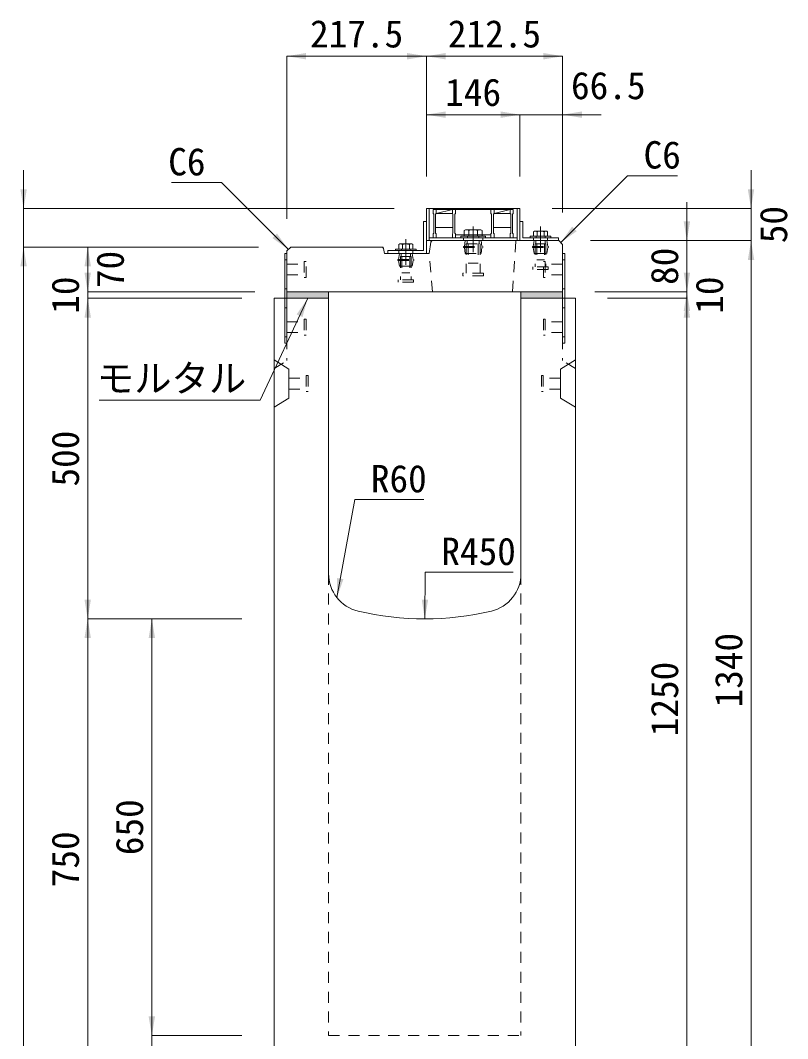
# Model space of a CAD drawing. Units: millimetres at full size. Extents: x -1934 to 78146, y -143454 to -112471.
# Drawn here: x 18268 to 19464, y -138387 to -136798 of the extents above; entities that cross this region are included whole.
import ezdxf
from ezdxf.enums import TextEntityAlignment as Align

# ---------------------------------------------------------------- set-up
doc = ezdxf.new("R2010")
doc.units = ezdxf.units.MM
doc.header["$LTSCALE"] = 23
for name, pattern in [('CHAIN', [18.5, 12, -1.5, 3.5, -1.5]), ('USER2', [1.35, 0.75, -0.6]), ('USER3', [1.35, 0.75, -0.6])]:
    doc.linetypes.add(name, pattern=pattern)
for name, color, linetype, lineweight in [('インサート', 92, 'USER2', 9), ('グレーチング', 7, 'Continuous', 9), ('ジョイント', 7, 'Continuous', 5), ('モルタル', 7, 'Continuous', 13), ('作業エリア', 11, 'Continuous', 13), ('受枠', 3, 'Continuous', 13), ('寸法線', 7, 'Continuous', 13), ('引出線', 4, 'Continuous', 13), ('本体', 2, 'Continuous', 13), ('ｲﾝｻｰﾄ', 3, 'USER3', 5)]:
    doc.layers.add(name, color=color, linetype=linetype, lineweight=lineweight)
doc.layers.add('ハッチング_モルタル', color=30, linetype='Continuous')
doc.styles.add('ＭＳ ゴシック', font='')
doc.styles.get('ＭＳ ゴシック').set_extended_font_data('MS Gothic')

# ---------------------------------------------------------------- blocks, each defined once
blk = doc.blocks.new('filled_arrow')
at = {"color": 0, "linetype": 'Continuous', "lineweight": -2}
blk.add_solid([(7.5, 1.25), (0, 0), (7.5, -1.25)], dxfattribs=at)

msp = doc.modelspace()

# ---------------------------------------------------------------- hatches: boundary and pattern name
at = {"layer": 'ハッチング_モルタル'}
for points in [[(18683.15, -137221.87), (18683.15, -137231.87), (18748.15, -137231.87), (18748.15, -137221.87)], [(19048.15, -137221.87), (19048.15, -137231.87), (19113.15, -137231.87), (19113.15, -137221.87)]]:
    msp.add_hatch(color=256, dxfattribs=at).paths.add_polyline_path(points)

# ---------------------------------------------------------------- linework, layer by layer
at = {"layer": 'インサート', "linetype": 'Continuous', "lineweight": 13}
for p, q in [((18961.66, -137125.07), (18959.8, -137125.92)), ((18959.8, -137125.92), (18959.8, -137135.07)), ((18985.64, -137125.07), (18961.66, -137125.07)), ((18985.64, -137125.07), (18987.5, -137125.92)), ((18987.5, -137125.92), (18987.5, -137135.07)), ((19069.17, -137127.07), (19067.7, -137127.92)), ((19067.7, -137127.92), (19067.7, -137135.07)), ((19069.17, -137127.07), (19088.13, -137127.07)), ((19088.13, -137127.07), (19089.6, -137127.92)), ((19089.6, -137127.92), (19089.6, -137135.07)), ((18859.17, -137147.07), (18857.7, -137147.92)), ((18857.7, -137147.92), (18857.7, -137155.07)), ((18859.17, -137147.07), (18878.13, -137147.07)), ((18878.13, -137147.07), (18879.6, -137147.92)), ((18879.6, -137147.92), (18879.6, -137155.07)), ((18987.5, -137135.07), (18959.8, -137135.07)), ((19067.7, -137135.07), (19089.6, -137135.07)), ((18857.7, -137155.07), (18879.6, -137155.07))]:
    msp.add_line(p, q, dxfattribs=at)
at = {"layer": 'インサート', "linetype": 'Continuous', "lineweight": 5}
for p, q in [((18966.73, -137125.92), (18966.73, -137135.07)), ((18980.58, -137125.92), (18980.58, -137135.07)), ((19073.18, -137127.92), (19073.18, -137135.07)), ((19084.13, -137127.92), (19084.13, -137135.07)), ((18863.18, -137147.92), (18863.18, -137155.07)), ((18874.13, -137147.92), (18874.13, -137155.07))]:
    msp.add_line(p, q, dxfattribs=at)
at = {"layer": 'インサート', "linetype": 'Continuous'}
for p, q in [((18992.65, -137135.07), (18954.65, -137135.07)), ((18954.65, -137135.07), (18954.65, -137137.37)), ((18992.65, -137137.37), (18954.65, -137137.37)), ((18992.65, -137135.07), (18992.65, -137137.37)), ((19062.65, -137135.07), (19094.65, -137135.07)), ((19062.65, -137135.07), (19062.65, -137137.37)), ((19062.65, -137137.37), (19094.65, -137137.37)), ((19094.65, -137135.07), (19094.65, -137137.37)), ((18852.65, -137155.07), (18884.65, -137155.07)), ((18852.65, -137155.07), (18852.65, -137157.37)), ((18852.65, -137157.37), (18884.65, -137157.37)), ((18884.65, -137155.07), (18884.65, -137157.37))]:
    msp.add_line(p, q, dxfattribs=at)
at = {"layer": 'インサート'}
for p, q in [((18959.9, -137151.12), (18961.15, -137141.87)), ((18961.15, -137141.87), (18986.15, -137141.87)), ((18962.75, -137146.87), (18984.55, -137146.87)), ((18962.75, -137146.87), (18962.75, -137192.37)), ((18964.2, -137141.87), (18964.2, -137146.87)), ((18964.65, -137135.07), (18964.65, -137137.37)), ((18965.65, -137146.87), (18965.65, -137176.87)), ((18981.65, -137146.87), (18981.65, -137176.87)), ((18982.65, -137135.07), (18982.65, -137137.37)), ((18983.1, -137141.87), (18983.1, -137146.87)), ((18984.55, -137146.87), (18984.55, -137192.37)), ((18987.4, -137151.12), (18986.15, -137141.87)), ((19067.4, -137151.12), (19068.65, -137141.87)), ((19068.65, -137141.87), (19088.65, -137141.87)), ((19070.4, -137146.87), (19086.9, -137146.87)), ((19070.4, -137146.87), (19070.4, -137182.87)), ((19071.53, -137141.87), (19071.53, -137146.87)), ((19071.65, -137135.07), (19071.65, -137137.37)), ((19072.65, -137146.87), (19072.65, -137171.87)), ((19084.65, -137146.87), (19084.65, -137171.87)), ((19085.65, -137135.07), (19085.65, -137137.37)), ((19085.78, -137141.87), (19085.78, -137146.87)), ((19086.9, -137146.87), (19086.9, -137182.87)), ((19089.9, -137151.12), (19088.65, -137141.87)), ((18857.4, -137171.12), (18858.65, -137161.87)), ((18858.65, -137161.87), (18878.65, -137161.87)), ((18861.53, -137161.87), (18861.53, -137166.87)), ((18861.65, -137155.07), (18861.65, -137157.37)), ((18875.65, -137155.07), (18875.65, -137157.37)), ((18875.78, -137161.87), (18875.78, -137166.87)), ((18879.9, -137171.12), (18878.65, -137161.87)), ((18958.65, -137151.12), (18988.65, -137151.12)), ((18958.65, -137151.12), (18958.65, -137152.62)), ((18958.65, -137152.62), (18988.65, -137152.62)), ((18959.9, -137152.62), (18961.15, -137161.87)), ((18961.15, -137161.87), (18986.15, -137161.87)), ((18987.4, -137152.62), (18986.15, -137161.87)), ((18988.65, -137151.12), (18988.65, -137152.62)), ((19066.15, -137151.12), (19091.15, -137151.12)), ((19066.15, -137151.12), (19066.15, -137152.62)), ((19066.15, -137152.62), (19091.15, -137152.62)), ((19067.4, -137152.62), (19068.65, -137161.87)), ((19068.65, -137161.87), (19088.65, -137161.87)), ((19089.9, -137152.62), (19088.65, -137161.87)), ((19091.15, -137151.12), (19091.15, -137152.62)), ((18683.15, -137178.37), (18710.15, -137178.37)), ((18683.15, -137178.37), (18683.15, -137195.37)), ((18713.15, -137174.37), (18710.15, -137174.37)), ((18710.15, -137174.37), (18710.15, -137199.37)), ((18713.15, -137199.37), (18713.15, -137174.37)), ((18856.15, -137171.12), (18881.15, -137171.12)), ((18856.15, -137171.12), (18856.15, -137172.62)), ((18856.15, -137172.62), (18881.15, -137172.62)), ((18857.4, -137172.62), (18858.65, -137181.87)), ((18858.65, -137181.87), (18878.65, -137181.87)), ((18860.4, -137166.87), (18876.9, -137166.87)), ((18860.4, -137166.87), (18860.4, -137202.87)), ((18862.65, -137166.87), (18862.65, -137191.87)), ((18874.65, -137166.87), (18874.65, -137191.87)), ((18876.9, -137166.87), (18876.9, -137202.87)), ((18879.9, -137172.62), (18878.65, -137181.87)), ((18881.15, -137171.12), (18881.15, -137172.62)), ((18965.65, -137176.87), (18981.65, -137176.87)), ((19072.65, -137171.87), (19084.65, -137171.87)), ((19083.15, -137174.37), (19086.15, -137174.37)), ((19083.15, -137199.37), (19083.15, -137174.37)), ((19086.15, -137174.37), (19086.15, -137199.37)), ((19113.15, -137178.37), (19086.15, -137178.37)), ((19113.15, -137178.37), (19113.15, -137195.37)), ((18683.15, -137195.37), (18710.15, -137195.37)), ((18862.65, -137191.87), (18874.65, -137191.87)), ((18957.65, -137196.87), (18957.65, -137192.37)), ((18989.65, -137192.37), (18957.65, -137192.37)), ((18989.65, -137196.87), (18957.65, -137196.87)), ((18989.65, -137192.37), (18989.65, -137196.87)), ((19066.65, -137186.87), (19066.65, -137182.87)), ((19090.65, -137182.87), (19066.65, -137182.87)), ((19090.65, -137186.87), (19066.65, -137186.87)), ((19113.15, -137195.37), (19086.15, -137195.37)), ((19090.65, -137182.87), (19090.65, -137186.87)), ((18710.15, -137199.37), (18713.15, -137199.37)), ((18856.65, -137206.87), (18856.65, -137202.87)), ((18880.65, -137202.87), (18856.65, -137202.87)), ((18880.65, -137206.87), (18856.65, -137206.87)), ((18880.65, -137202.87), (18880.65, -137206.87)), ((19086.15, -137199.37), (19083.15, -137199.37))]:
    msp.add_line(p, q, dxfattribs=at)
at = {"layer": 'インサート', "linetype": 'Continuous', "lineweight": 5}
for centre, radius, start, end in [((18963.26, -137132.58), 7.5, 62.50883, 117.49117), ((18973.65, -137153.81), 28.73, 76.05376, 103.94624), ((18984.04, -137132.58), 7.5, 62.50883, 117.49117), ((19070.44, -137131.92), 4.85, 55.61575, 124.38425), ((19078.65, -137145.19), 18.12, 72.41205, 107.58795), ((19086.86, -137131.92), 4.85, 55.61575, 124.38425), ((18860.44, -137151.92), 4.85, 55.61575, 124.38425), ((18868.65, -137165.19), 18.12, 72.41205, 107.58795), ((18876.86, -137151.92), 4.85, 55.61575, 124.38425)]:
    msp.add_arc(centre, radius, start, end, dxfattribs=at)
at = {"layer": 'グレーチング'}
for p, q in [((18911.15, -137093.37), (18911.15, -137099.37)), ((18911.15, -137093.37), (19036.15, -137093.37)), ((18911.15, -137099.37), (18912.15, -137100.37)), ((18912.15, -137100.37), (18912.15, -137130.37)), ((18916.15, -137099.37), (18915.15, -137100.37)), ((18915.15, -137100.37), (18915.15, -137130.37)), ((18916.15, -137093.37), (18916.15, -137099.37)), ((18916.15, -137099.37), (18941.15, -137093.37)), ((18916.15, -137099.37), (18941.15, -137099.37)), ((18941.15, -137093.37), (18941.15, -137099.37)), ((18941.15, -137099.37), (18942.15, -137100.37)), ((18942.15, -137100.37), (18942.15, -137130.37)), ((18946.15, -137099.37), (18945.15, -137100.37)), ((18945.15, -137100.37), (18945.15, -137130.37)), ((18946.15, -137093.37), (18946.15, -137099.37)), ((19001.15, -137093.37), (19001.15, -137099.37)), ((19001.15, -137099.37), (19002.15, -137100.37)), ((19002.15, -137100.37), (19002.15, -137130.37)), ((19006.15, -137099.37), (19005.15, -137100.37)), ((19005.15, -137100.37), (19005.15, -137130.37)), ((19006.15, -137099.37), (19031.15, -137093.37)), ((19006.15, -137093.37), (19006.15, -137099.37)), ((19006.15, -137099.37), (19031.15, -137099.37)), ((19031.15, -137093.37), (19031.15, -137099.37)), ((19031.15, -137099.37), (19032.15, -137100.37)), ((19032.15, -137100.37), (19032.15, -137130.37)), ((19036.15, -137099.37), (19035.15, -137100.37)), ((19035.15, -137100.37), (19035.15, -137130.37)), ((19036.15, -137093.37), (19036.15, -137099.37)), ((18911.15, -137131.37), (18912.15, -137130.37)), ((18911.15, -137137.37), (18911.15, -137131.37)), ((18942.15, -137121.37), (18915.15, -137121.37)), ((18916.15, -137131.37), (18915.15, -137130.37)), ((18916.15, -137137.37), (18916.15, -137131.37)), ((18941.15, -137131.37), (18942.15, -137130.37)), ((18941.15, -137137.37), (18941.15, -137131.37)), ((18946.15, -137131.37), (18945.15, -137130.37)), ((18946.15, -137137.37), (18946.15, -137131.37)), ((19001.15, -137132.87), (18946.15, -137132.87)), ((19001.15, -137131.37), (19002.15, -137130.37)), ((19001.15, -137137.37), (19001.15, -137131.37)), ((19032.15, -137121.37), (19005.15, -137121.37)), ((19006.15, -137131.37), (19005.15, -137130.37)), ((19006.15, -137137.37), (19006.15, -137131.37)), ((19031.15, -137131.37), (19032.15, -137130.37)), ((19031.15, -137137.37), (19031.15, -137131.37)), ((19036.15, -137131.37), (19035.15, -137130.37)), ((19036.15, -137137.37), (19036.15, -137131.37)), ((18911.15, -137137.37), (18916.15, -137137.37)), ((18941.15, -137137.37), (18946.15, -137137.37)), ((19001.15, -137137.37), (19006.15, -137137.37)), ((19031.15, -137137.37), (19036.15, -137137.37))]:
    msp.add_line(p, q, dxfattribs=at)
at = {"layer": 'ジョイント'}
for p, q in [((18679.95, -137161.87), (18683.15, -137161.87)), ((18679.95, -137161.87), (18679.95, -137301.87)), ((18683.15, -137161.87), (18683.15, -137301.87)), ((19113.15, -137161.87), (19116.35, -137161.87)), ((19113.15, -137161.87), (19113.15, -137301.87)), ((19116.35, -137161.87), (19116.35, -137301.87)), ((18679.95, -137301.87), (18683.15, -137301.87)), ((19113.15, -137301.87), (19116.35, -137301.87))]:
    msp.add_line(p, q, dxfattribs=at)
at = {"layer": 'ジョイント', "linetype": 'USER2'}
for p, q in [((18679.95, -137171.87), (18683.15, -137171.87)), ((19113.15, -137171.87), (19116.35, -137171.87)), ((18679.95, -137216.87), (18683.15, -137216.87)), ((19113.15, -137216.87), (19116.35, -137216.87)), ((18679.95, -137246.87), (18683.15, -137246.87)), ((19113.15, -137246.87), (19116.35, -137246.87)), ((18679.95, -137291.87), (18683.15, -137291.87)), ((19113.15, -137291.87), (19116.35, -137291.87))]:
    msp.add_line(p, q, dxfattribs=at)
at = {"layer": 'モルタル'}
for points in [[(18683.15, -137221.87), (18748.15, -137221.87), (18748.15, -137231.87), (18683.15, -137231.87)], [(19048.15, -137221.87), (19113.15, -137221.87), (19113.15, -137231.87), (19048.15, -137231.87)]]:
    msp.add_lwpolyline(points, close=True, dxfattribs=at)
at = {"layer": '作業エリア'}
for p, q in [((18907.77, -137144.43), (18908.15, -137141.87)), ((18908.15, -137141.87), (18910.73, -137141.87)), ((18830.69, -137151.87), (18833.15, -137151.87)), ((18833.15, -137151.87), (18833.63, -137154.29))]:
    msp.add_line(p, q, dxfattribs=at)
at = {"layer": '受枠'}
for p, q in [((18900.65, -137091.87), (19046.65, -137091.87)), ((18900.65, -137091.87), (18900.65, -137141.87)), ((18905.15, -137091.87), (18905.15, -137141.87)), ((19042.15, -137091.87), (19042.15, -137141.87)), ((19046.65, -137091.87), (19046.65, -137141.87)), ((18896.15, -137157.37), (18896.15, -137111.87)), ((18896.15, -137111.87), (18900.65, -137111.87)), ((18900.65, -137111.87), (18900.65, -137161.87)), ((19051.15, -137111.87), (19046.65, -137111.87)), ((19051.15, -137137.37), (19051.15, -137111.87)), ((18900.65, -137141.87), (19046.65, -137141.87)), ((18905.15, -137137.37), (19042.15, -137137.37)), ((19046.65, -137141.87), (19106.65, -137141.87)), ((19106.65, -137137.37), (19051.15, -137137.37)), ((19106.65, -137141.87), (19106.65, -137137.37)), ((18840.65, -137161.87), (18840.65, -137157.37)), ((18840.65, -137157.37), (18896.15, -137157.37)), ((18900.65, -137161.87), (18840.65, -137161.87))]:
    msp.add_line(p, q, dxfattribs=at)
at = {"layer": '受枠', "linetype": 'CHAIN'}
for p, q in [((18973.65, -137119.62), (18973.65, -137159.62)), ((19078.65, -137119.62), (19078.65, -137159.62)), ((18868.65, -137139.62), (18868.65, -137179.62))]:
    msp.add_line(p, q, dxfattribs=at)
at = {"layer": '受枠', "linetype": 'USER2'}
for p, q in [((18958.65, -137137.37), (18958.65, -137141.87)), ((18988.65, -137137.37), (18988.65, -137141.87)), ((19067.65, -137137.37), (19067.65, -137141.87)), ((19089.65, -137137.37), (19089.65, -137141.87)), ((18857.65, -137157.37), (18857.65, -137161.87)), ((18879.65, -137157.37), (18879.65, -137161.87))]:
    msp.add_line(p, q, dxfattribs=at)
at = {"layer": '寸法線'}
for p, q in [((18683.15, -136854.2), (18900.65, -136854.2)), ((18683.15, -137107.87), (18683.15, -136854.2)), ((18900.65, -137041.87), (18900.65, -136854.2)), ((18900.65, -136854.2), (19113.15, -136854.2)), ((18900.65, -137041.87), (18900.65, -136854.2)), ((19113.15, -137097.87), (19113.15, -136854.2)), ((18900.65, -136945.42), (19046.65, -136945.42)), ((18900.65, -137041.87), (18900.65, -136945.42)), ((18986.65, -136945.42), (19173.15, -136945.42)), ((19046.65, -137041.87), (19046.65, -136945.42)), ((19046.65, -137041.87), (19046.65, -136945.42)), ((19113.15, -137097.87), (19113.15, -136945.42)), ((18272.59, -137211.87), (18272.59, -137031.87)), ((19406.91, -137201.87), (19406.91, -137031.87)), ((19306.91, -137281.87), (19306.91, -137081.87)), ((19306.91, -137281.87), (19306.91, -137081.87)), ((18850.65, -137091.87), (18272.59, -137091.87)), ((19096.65, -137091.87), (19406.91, -137091.87)), ((19156.65, -137141.87), (19306.91, -137141.87)), ((19156.65, -137141.87), (19406.91, -137141.87)), ((19156.65, -137141.87), (19306.91, -137141.87)), ((19157.15, -137141.87), (19406.91, -137141.87)), ((19406.91, -138481.87), (19406.91, -137141.87)), ((18639.15, -137151.87), (18272.59, -137151.87)), ((18272.59, -138481.87), (18272.59, -137151.87)), ((18639.15, -137151.87), (18272.59, -137151.87)), ((18372.58, -137221.87), (18372.58, -137151.87)), ((18639.15, -137151.87), (18372.58, -137151.87)), ((18372.58, -137291.87), (18372.58, -137161.87)), ((19306.91, -137161.87), (19306.91, -137291.87)), ((18633.15, -137221.87), (18372.58, -137221.87)), ((18633.15, -137221.87), (18372.58, -137221.87)), ((19163.15, -137221.87), (19306.91, -137221.87)), ((19163.15, -137221.87), (19306.91, -137221.87)), ((19163.15, -137221.87), (19306.91, -137221.87)), ((18613.15, -137231.87), (18372.58, -137231.87)), ((18372.59, -137231.87), (18372.59, -137731.87)), ((18613.15, -137231.87), (18372.59, -137231.87)), ((19183.15, -137231.87), (19306.91, -137231.87)), ((19183.15, -137231.87), (19306.91, -137231.87)), ((19306.91, -138481.87), (19306.91, -137231.87)), ((18372.59, -138481.87), (18372.59, -137731.87)), ((18613.15, -137731.87), (18372.59, -137731.87)), ((18613.15, -137731.87), (18372.59, -137731.87)), ((18472.59, -137731.87), (18472.59, -138381.87)), ((18613.15, -137731.87), (18472.59, -137731.87)), ((18472.59, -138321.87), (18472.59, -138541.87)), ((18613.15, -138381.87), (18472.59, -138381.87)), ((18613.15, -138381.87), (18472.59, -138381.87))]:
    msp.add_line(p, q, dxfattribs=at)
at = {"layer": '引出線'}
for points in [[(18685.43, -137155.59), (18581.26, -137051.42), (18503.27, -137051.42)], [(19110.15, -137144.87), (19214.32, -137040.71), (19292.31, -137040.71)], [(18715.65, -137231.87), (18641.26, -137390.82), (18390.35, -137390.82)], [(18761.08, -137698.56), (18789.07, -137545.77), (18896.76, -137545.77)], [(18898.15, -137731.87), (18898.94, -137659.15), (19035.87, -137659.15)]]:
    msp.add_lwpolyline(points, dxfattribs=at)
at = {"layer": '本体'}
for p, q in [((18907.77, -137144.43), (18905.15, -137161.87)), ((18910.73, -137141.87), (19107.15, -137141.87)), ((19107.15, -137141.87), (19113.15, -137147.87)), ((19113.15, -137147.87), (19113.15, -137221.87)), ((18683.15, -137157.87), (18689.15, -137151.87)), ((18683.15, -137157.87), (18683.15, -137221.87)), ((18689.15, -137151.87), (18830.69, -137151.87)), ((18833.63, -137154.29), (18835.15, -137161.87)), ((18835.15, -137161.87), (18905.15, -137161.87)), ((18683.15, -137221.87), (19113.15, -137221.87)), ((18683.15, -137231.87), (18748.15, -137231.87)), ((19048.15, -137231.87), (19113.15, -137231.87))]:
    msp.add_line(p, q, dxfattribs=at)
at = {"layer": '本体', "linetype": 'USER2', "lineweight": 15}
for p, q in [((19035.15, -137221.87), (19040.15, -137141.87)), ((18910.15, -137221.87), (18905.15, -137161.87))]:
    msp.add_line(p, q, dxfattribs=at)
at = {"layer": '本体', "lineweight": 20}
for p, q in [((18663.15, -137231.87), (18663.15, -138481.87)), ((18748.15, -137231.87), (18663.15, -137231.87)), ((18748.15, -137661.35), (18748.15, -137231.87)), ((19048.15, -137661.35), (19048.15, -137231.87)), ((19133.15, -137231.87), (19048.15, -137231.87)), ((19133.15, -138481.87), (19133.15, -137231.87))]:
    msp.add_line(p, q, dxfattribs=at)
at = {"layer": '本体', "linetype": 'USER3', "lineweight": 5}
for p, q in [((18683.15, -137231.87), (18683.15, -137328.88)), ((19113.15, -137231.87), (19113.15, -137328.88)), ((18663.15, -137341.38), (18683.15, -137328.88)), ((19133.15, -137341.38), (19113.15, -137328.88))]:
    msp.add_line(p, q, dxfattribs=at)
at = {"layer": '本体', "lineweight": 5}
for p, q in [((18663.15, -137327.88), (18686.35, -137342.38)), ((19133.15, -137327.88), (19109.95, -137342.38)), ((18686.35, -137342.38), (18686.35, -137387.38)), ((19109.95, -137342.38), (19109.95, -137387.38)), ((18663.15, -137401.88), (18686.35, -137387.38)), ((19133.15, -137401.88), (19109.95, -137387.38))]:
    msp.add_line(p, q, dxfattribs=at)
at = {"layer": '本体', "linetype": 'USER3', "lineweight": 9}
for p, q in [((18748.15, -137661.35), (18748.15, -138381.87)), ((19048.15, -137661.35), (19048.15, -138381.87)), ((18748.15, -138381.87), (19048.15, -138381.87))]:
    msp.add_line(p, q, dxfattribs=at)
at = {"layer": '本体'}
for centre, start, end in [((18910.73, -137144.87), 90, 171.46923), ((18830.69, -137154.87), 11.30993, 90)]:
    msp.add_arc(centre, 3, start, end, dxfattribs=at)
at = {"layer": '本体', "lineweight": 20}
for centre, radius, start, end in [((18808.15, -137661.35), 60, 180, 256.65776), ((18988.15, -137661.35), 60, 283.34229, 0), ((18898.15, -137281.87), 450, 256.65776, 283.34229)]:
    msp.add_arc(centre, radius, start, end, dxfattribs=at)
at = {"layer": 'ｲﾝｻｰﾄ'}
for p, q in [((18683.15, -137268.37), (18710.15, -137268.37)), ((18710.15, -137264.38), (18710.15, -137289.37)), ((18710.15, -137264.38), (18713.15, -137264.38)), ((18713.15, -137264.38), (18713.15, -137289.37)), ((19083.15, -137264.38), (19083.15, -137289.37)), ((19086.15, -137264.38), (19083.15, -137264.38)), ((19086.15, -137264.38), (19086.15, -137289.37)), ((19113.15, -137268.37), (19086.15, -137268.37)), ((18683.15, -137285.38), (18710.15, -137285.38)), ((18710.15, -137289.37), (18713.15, -137289.37)), ((19086.15, -137289.37), (19083.15, -137289.37)), ((19113.15, -137285.38), (19086.15, -137285.38)), ((18686.35, -137356.38), (18713.35, -137356.38)), ((18686.35, -137356.38), (18686.35, -137373.38)), ((18713.35, -137352.38), (18713.35, -137377.38)), ((18713.35, -137352.38), (18716.35, -137352.38)), ((18716.35, -137352.38), (18716.35, -137377.38)), ((19079.95, -137352.38), (19079.95, -137377.38)), ((19082.95, -137352.38), (19079.95, -137352.38)), ((19082.95, -137352.38), (19082.95, -137377.38)), ((19109.95, -137356.38), (19082.95, -137356.38)), ((19109.95, -137356.38), (19109.95, -137373.38)), ((18686.35, -137373.38), (18713.35, -137373.38)), ((18713.35, -137377.38), (18716.35, -137377.38)), ((19082.95, -137377.38), (19079.95, -137377.38)), ((19109.95, -137373.38), (19082.95, -137373.38))]:
    msp.add_line(p, q, dxfattribs=at)

# ---------------------------------------------------------------- block references
at = {"layer": '寸法線', "xscale": 4, "yscale": 4}
for p in [(18683.15, -136854.2), (18900.65, -136854.2), (18900.65, -136945.42), (19113.15, -136945.42)]:
    msp.add_blockref('filled_arrow', p, dxfattribs=at)
for p, rotation in [((18900.65, -136854.2), 180), ((19113.15, -136854.2), 180), ((19046.65, -136945.42), 180), ((19046.65, -136945.42), 180), ((18272.59, -137091.87), 90), ((19406.91, -137091.87), 90), ((19306.91, -137141.87), 90), ((19306.91, -137141.87), 90), ((19406.91, -137141.87), 270), ((19406.91, -137141.87), 270), ((18272.59, -137151.87), 270), ((18272.59, -137151.87), 270), ((18372.58, -137151.87), 270), ((18372.58, -137221.87), 90), ((18372.58, -137221.87), 90), ((19306.91, -137221.87), 90), ((19306.91, -137221.87), 270), ((19306.91, -137221.87), 270), ((18372.58, -137231.87), 270), ((18372.59, -137231.87), 270), ((19306.91, -137231.87), 270), ((19306.91, -137231.87), 270), ((18372.59, -137731.87), 90), ((18372.59, -137731.87), 270), ((18472.59, -137731.87), 270), ((18472.59, -138381.87), 90), ((18472.59, -138381.87), 90)]:
    msp.add_blockref('filled_arrow', p, dxfattribs=dict(at, rotation=rotation))
at = {"layer": '引出線', "xscale": 4, "yscale": 4}
for p, rotation in [((18685.43, -137155.59), 135), ((19110.15, -137144.87), 45), ((18715.65, -137231.87), 244.9), ((18761.08, -137698.56), 79.6), ((18898.15, -137731.87), 89.4)]:
    msp.add_blockref('filled_arrow', p, dxfattribs=dict(at, rotation=rotation))

# ---------------------------------------------------------------- texts
at = {"layer": '寸法線', "style": 'ＭＳ ゴシック'}
for s, p in [('217.5', (18791.9, -136819.2)), ('212.5', (19006.9, -136819.2)), ('66.5', (19184.32, -136899.89)), ('146', (18973.65, -136910.42))]:
    msp.add_text(s, height=42.72, dxfattribs=at).set_placement(p, align=Align.MIDDLE_CENTER)
for s, p in [('50', (19441.91, -137116.87)), ('70', (18407.58, -137186.87)), ('80', (19271.91, -137181.87)), ('80', (19271.91, -137181.87)), ('10', (18337.58, -137226.87)), ('10', (19341.91, -137226.87)), ('500', (18337.59, -137481.87)), ('1340', (19371.91, -137811.87)), ('1250', (19271.91, -137856.87)), ('650', (18437.59, -138056.87)), ('750', (18337.59, -138106.87))]:
    msp.add_text(s, height=42.72, rotation=90, dxfattribs=at).set_placement(p, align=Align.MIDDLE_CENTER)
at = {"layer": '引出線', "style": 'ＭＳ ゴシック'}
for s, p in [('C6', (19239.32, -136986.71)), ('R60', (18814.07, -137491.77)), ('R450', (18923.94, -137605.15))]:
    msp.add_text(s, height=42.72, dxfattribs=at).set_placement(p, align=Align.TOP_LEFT)
msp.add_text('C6', height=42.72, dxfattribs=at).set_placement((18556.26, -136997.42), align=Align.TOP_RIGHT)
msp.add_text('モルタル', height=42.72, dxfattribs=at).set_placement((18503.3, -137335.22), align=Align.TOP_CENTER)

doc.saveas('drawing.dxf')
